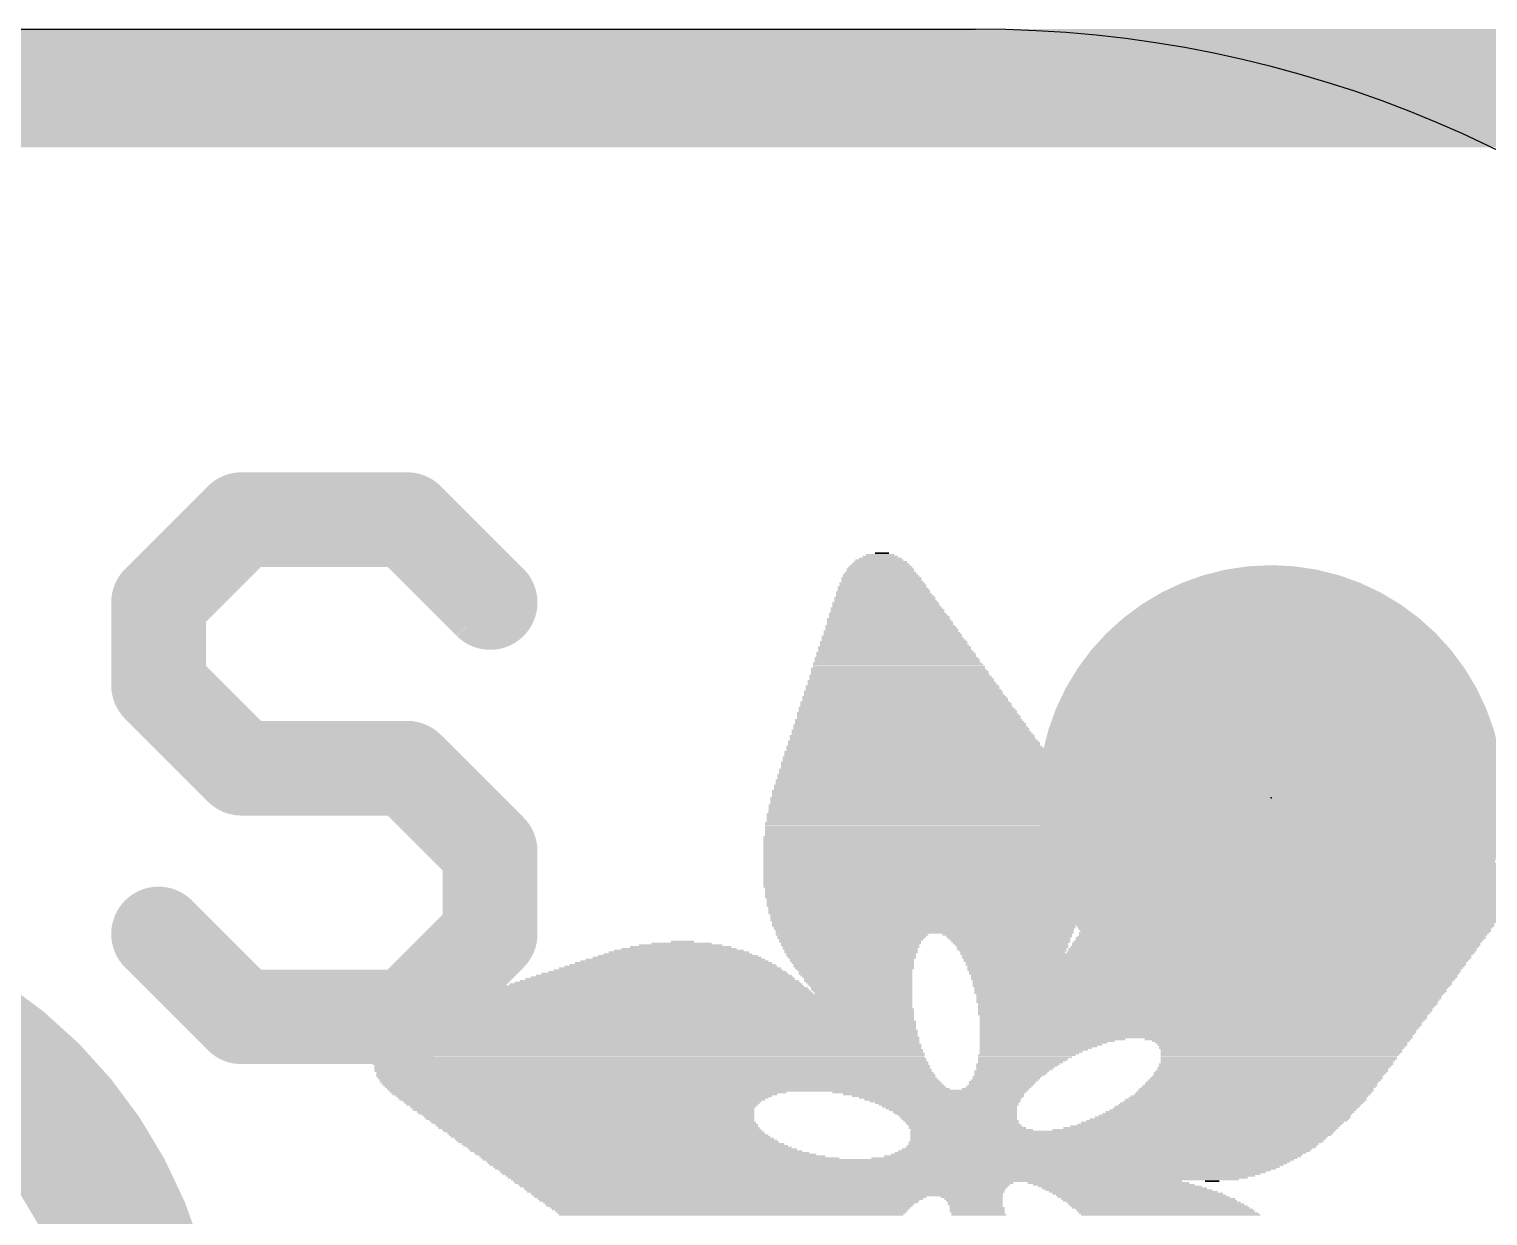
# Model space of a CAD drawing. Extents: x -0.1 to 11.6, y -0.1 to 17.8.
# Drawn here: x 6.859 to 9.99, y 15.232 to 17.78 of the extents above; entities that cross this region are included whole.
import ezdxf

# ---------------------------------------------------------------- set-up
doc = ezdxf.new("R2010")
doc.units = 0
for name, color, linetype in [('1', 12, 'CONTINUOUS'), ('16', 5, 'CONTINUOUS'), ('20', 53, 'CONTINUOUS'), ('21', 40, 'CONTINUOUS'), ('22', 6, 'CONTINUOUS'), ('23', 53, 'CONTINUOUS')]:
    doc.layers.add(name, color=color, linetype=linetype)

# ---------------------------------------------------------------- blocks, each defined once
blk = doc.blocks.new('PIE')
at = {"const_width": 0.5}
blk.add_lwpolyline([(0, -0.25, 1), (0, 0.25, 1), (0, -0.25)], format="xyb", dxfattribs=at)
blk = doc.blocks.new('RECT')
blk.add_solid([(-0.5, -0.5), (0.5, -0.5), (-0.5, 0.5), (0.5, 0.5)])

msp = doc.modelspace()

# ---------------------------------------------------------------- linework, layer by layer
at = {"layer": '1', "const_width": 0.254}
msp.add_lwpolyline([(0, 17.653), (11.43, 17.653)], dxfattribs=at)
at = {"layer": '16', "const_width": 0.254}
msp.add_lwpolyline([(0, 17.653), (11.43, 17.653)], dxfattribs=at)
at = {"layer": '20'}
msp.add_line((2.54, 17.78), (8.89, 17.78), dxfattribs=at)
msp.add_arc((8.89, 15.24), 2.54, 0, 90, dxfattribs=at)
at = {"layer": '21', "const_width": 0.2032}
for points in [[(7.3148, 16.7268), (7.1369, 16.5489)], [(7.6708, 16.7268), (7.3148, 16.7268)], [(7.8487, 16.5489), (7.6708, 16.7268)], [(7.1369, 16.5489), (7.1369, 16.3709)], [(7.1369, 16.3709), (7.3148, 16.193)], [(7.3148, 16.193), (7.6708, 16.193)], [(7.6708, 16.193), (7.8487, 16.015)], [(7.8487, 16.015), (7.8487, 15.8371)], [(7.3148, 15.6591), (7.1369, 15.8371)], [(7.8487, 15.8371), (7.6708, 15.6591)], [(7.6708, 15.6591), (7.3148, 15.6591)]]:
    msp.add_lwpolyline(points, dxfattribs=at)
at = {"layer": '21', "const_width": 0.1016}
for points in [[(7.3148, 16.7776, 1), (7.3148, 16.676)], [(7.3508, 16.6909, 1), (7.2789, 16.7627)], [(7.7067, 16.7627, 1), (7.6348, 16.6909)], [(7.6708, 16.676, 1), (7.6708, 16.7776)], [(7.1877, 16.5489, 1), (7.0861, 16.5489)], [(7.101, 16.5848, 1), (7.1728, 16.5129)], [(7.8128, 16.5129, 1), (7.8846, 16.5848)], [(7.1728, 16.4068, 1), (7.101, 16.335)], [(7.0861, 16.3709, 1), (7.1877, 16.3709)], [(7.3148, 16.2438, 1), (7.3148, 16.1422)], [(7.7067, 16.2289, 1), (7.6348, 16.157)], [(7.6708, 16.1422, 1), (7.6708, 16.2438)], [(7.2789, 16.157, 1), (7.3508, 16.2289)], [(7.8995, 16.015, 1), (7.7979, 16.015)], [(7.8128, 15.9791, 1), (7.8846, 16.0509)], [(7.1728, 15.873, 1), (7.101, 15.8011)], [(7.8846, 15.8011, 1), (7.8128, 15.873)], [(7.7979, 15.8371, 1), (7.8995, 15.8371)], [(7.3148, 15.7099, 1), (7.3148, 15.6083)], [(7.6708, 15.6083, 1), (7.6708, 15.7099)], [(7.2789, 15.6232, 1), (7.3508, 15.695)], [(7.6348, 15.695, 1), (7.7067, 15.6232)]]:
    msp.add_lwpolyline(points, format="xyb", dxfattribs=at)
at = {"layer": '22', "const_width": 0.3048}
msp.add_lwpolyline([(6.223, 13.961, 1), (6.223, 15.757, 1), (6.223, 13.961)], format="xyb", dxfattribs=at)
at = {"layer": '23'}
msp.add_point((9.525, 16.129), dxfattribs=at)

# ---------------------------------------------------------------- block references
at = {"layer": '1'}
msp.add_blockref('PIE', (9.525, 16.129), dxfattribs=at)
at = {"layer": '22', "rotation": 180}
for p, xscale, yscale in [((8.6899, 16.6548), 0.0305, 0.0038), ((8.6861, 16.6243), 0.1371, 0.0038), ((8.6861, 16.6281), 0.1295, 0.0038), ((8.6861, 16.6319), 0.1219, 0.0038), ((8.6861, 16.6357), 0.1143, 0.0038), ((8.6843, 16.6395), 0.1029, 0.0038), ((8.6861, 16.6434), 0.0915, 0.0039), ((8.6862, 16.6472), 0.0762, 0.0038), ((8.6861, 16.651), 0.0609, 0.0038), ((8.6899, 16.5938), 0.1753, 0.0038), ((8.6881, 16.6014), 0.1715, 0.0038), ((8.6881, 16.5976), 0.1715, 0.0038), ((8.6862, 16.6091), 0.16, 0.0038), ((8.6881, 16.6053), 0.1638, 0.0039), ((8.6862, 16.6129), 0.1524, 0.0038), ((8.6862, 16.6205), 0.1448, 0.0038), ((8.6862, 16.6167), 0.1448, 0.0038), ((8.6938, 16.5672), 0.2058, 0.0039), ((8.6957, 16.5633), 0.2096, 0.0038), ((8.6919, 16.571), 0.2019, 0.0038), ((8.6899, 16.5824), 0.1905, 0.0038), ((8.6937, 16.5748), 0.1981, 0.0038), ((8.6919, 16.5786), 0.1943, 0.0038), ((8.6899, 16.59), 0.1829, 0.0038), ((8.6919, 16.5862), 0.1867, 0.0038), ((8.6995, 16.5367), 0.24, 0.0038), ((8.7014, 16.5329), 0.2438, 0.0038), ((8.6976, 16.5481), 0.2286, 0.0038), ((8.6976, 16.5443), 0.2286, 0.0038), ((8.6995, 16.5405), 0.2324, 0.0038), ((8.6957, 16.5595), 0.2172, 0.0038), ((8.6957, 16.5557), 0.2172, 0.0038), ((8.6976, 16.5519), 0.221, 0.0038), ((8.7072, 16.4986), 0.2781, 0.0038), ((8.7053, 16.51), 0.2667, 0.0038), ((8.7034, 16.5138), 0.2629, 0.0038), ((8.7072, 16.5062), 0.2705, 0.0038), ((8.7072, 16.5024), 0.2705, 0.0038), ((8.7014, 16.5252), 0.2514, 0.0038), ((8.7033, 16.5214), 0.2552, 0.0038), ((8.7053, 16.5176), 0.2591, 0.0038), ((8.7014, 16.5291), 0.2438, 0.0039), ((8.7109, 16.4757), 0.301, 0.0038), ((8.7128, 16.4719), 0.3048, 0.0038), ((8.7147, 16.4681), 0.3086, 0.0038), ((8.709, 16.4871), 0.2896, 0.0038), ((8.7109, 16.4833), 0.2934, 0.0038), ((8.7128, 16.4795), 0.2972, 0.0038), ((8.7091, 16.4948), 0.2819, 0.0038), ((8.711, 16.491), 0.2857, 0.0039), ((8.7204, 16.4376), 0.3429, 0.0038), ((8.7186, 16.4414), 0.3391, 0.0038), ((8.7166, 16.4529), 0.3277, 0.0039), ((8.7166, 16.449), 0.3277, 0.0038), ((8.7186, 16.4452), 0.3315, 0.0038), ((8.7166, 16.4567), 0.3201, 0.0038), ((8.7148, 16.4643), 0.3163, 0.0038), ((8.7148, 16.4605), 0.3163, 0.0038), ((8.7243, 16.4071), 0.3734, 0.0038), ((8.7242, 16.4148), 0.3657, 0.0039), ((8.7262, 16.4109), 0.3696, 0.0038), ((8.7224, 16.4186), 0.3619, 0.0038), ((8.7204, 16.43), 0.3505, 0.0038), ((8.7224, 16.4262), 0.3543, 0.0038), ((8.7224, 16.4224), 0.3543, 0.0038), ((8.7204, 16.4338), 0.3429, 0.0038), ((8.73, 16.3805), 0.4, 0.0038), ((8.7319, 16.3767), 0.4038, 0.0039), ((8.7281, 16.3919), 0.3886, 0.0038), ((8.73, 16.3881), 0.3924, 0.0038), ((8.7319, 16.3843), 0.3962, 0.0038), ((8.7262, 16.4033), 0.3772, 0.0038), ((8.7281, 16.3995), 0.381, 0.0038), ((8.7281, 16.3957), 0.381, 0.0038), ((8.7376, 16.3462), 0.4382, 0.0038), ((8.7395, 16.3424), 0.442, 0.0038), ((8.7357, 16.3576), 0.4268, 0.0038), ((8.7357, 16.3538), 0.4268, 0.0038), ((8.7376, 16.35), 0.4306, 0.0038), ((8.7356, 16.3614), 0.4191, 0.0038), ((8.7338, 16.369), 0.4153, 0.0038), ((8.7338, 16.3652), 0.4153, 0.0038), ((8.7338, 16.3728), 0.4076, 0.0038), ((8.7433, 16.3119), 0.4724, 0.0038), ((8.7414, 16.3233), 0.461, 0.0038), ((8.7433, 16.3195), 0.4648, 0.0038), ((8.7452, 16.3157), 0.4686, 0.0038), ((8.7395, 16.3347), 0.4496, 0.0038), ((8.7414, 16.3309), 0.4534, 0.0038), ((8.7414, 16.3271), 0.4534, 0.0038), ((8.7395, 16.3386), 0.442, 0.0039), ((8.7509, 16.2814), 0.5029, 0.0038), ((8.7491, 16.2852), 0.4991, 0.0038), ((8.7471, 16.2966), 0.4877, 0.0038), ((8.7509, 16.289), 0.4953, 0.0038), ((8.7491, 16.2928), 0.4915, 0.0038), ((8.7471, 16.3043), 0.4801, 0.0038), ((8.7471, 16.3005), 0.4801, 0.0039), ((8.7452, 16.3081), 0.4762, 0.0038), ((8.7567, 16.2509), 0.5373, 0.0038), ((8.7547, 16.2624), 0.5257, 0.0039), ((8.7547, 16.2585), 0.5257, 0.0038), ((8.7567, 16.2547), 0.5295, 0.0038), ((8.7509, 16.2738), 0.5105, 0.0038), ((8.7547, 16.2662), 0.5181, 0.0038), ((8.7529, 16.27), 0.5143, 0.0038), ((8.7529, 16.2776), 0.5067, 0.0038), ((8.7623, 16.2166), 0.5715, 0.0038), ((8.7623, 16.2243), 0.5639, 0.0039), ((8.7623, 16.2204), 0.5639, 0.0038), ((8.7605, 16.2281), 0.5601, 0.0038), ((8.7585, 16.2395), 0.5487, 0.0038), ((8.7605, 16.2357), 0.5525, 0.0038), ((8.7605, 16.2319), 0.5525, 0.0038), ((8.7585, 16.2471), 0.5411, 0.0038), ((8.7585, 16.2433), 0.5411, 0.0038), ((8.7662, 16.19), 0.5944, 0.0038), ((8.7662, 16.1862), 0.5944, 0.0039), ((8.7661, 16.1976), 0.5867, 0.0038), ((8.7661, 16.1938), 0.5867, 0.0038), ((8.7643, 16.2052), 0.5829, 0.0038), ((8.7643, 16.2014), 0.5829, 0.0038), ((8.7623, 16.2128), 0.5715, 0.0038), ((8.7643, 16.209), 0.5753, 0.0038), ((8.7681, 16.1557), 0.621, 0.0038), ((8.7681, 16.1671), 0.6134, 0.0038), ((8.7681, 16.1633), 0.6134, 0.0038), ((8.77, 16.1595), 0.6172, 0.0038), ((8.7662, 16.1785), 0.602, 0.0038), ((8.7681, 16.1747), 0.6058, 0.0038), ((8.7681, 16.1709), 0.6058, 0.0038), ((8.7681, 16.1823), 0.5982, 0.0038), ((8.7699, 16.129), 0.6401, 0.0038), ((8.7719, 16.1252), 0.6439, 0.0038), ((8.77, 16.1442), 0.6324, 0.0038), ((8.77, 16.1404), 0.6324, 0.0038), ((8.77, 16.1366), 0.6324, 0.0038), ((8.7719, 16.1328), 0.6362, 0.0038), ((8.77, 16.1519), 0.6248, 0.0038), ((8.77, 16.1481), 0.6248, 0.0039), ((8.7719, 16.0947), 0.6592, 0.0038), ((8.7738, 16.1023), 0.6554, 0.0038), ((8.7738, 16.0985), 0.6554, 0.0038), ((8.7719, 16.1138), 0.6515, 0.0038), ((8.7719, 16.11), 0.6515, 0.0039), ((8.7719, 16.1061), 0.6515, 0.0038), ((8.7719, 16.1214), 0.6439, 0.0038), ((8.7719, 16.1176), 0.6439, 0.0038), ((8.7738, 16.0757), 0.6706, 0.0038), ((8.7738, 16.0719), 0.6706, 0.0039), ((8.7738, 16.068), 0.6706, 0.0038), ((8.7757, 16.0642), 0.6744, 0.0038), ((8.7757, 16.0604), 0.6744, 0.0038), ((8.7738, 16.0909), 0.663, 0.0038), ((8.7738, 16.0871), 0.663, 0.0038), ((8.7738, 16.0833), 0.663, 0.0038), ((8.7757, 16.0795), 0.6668, 0.0038), ((8.7757, 16.0452), 0.682, 0.0038), ((8.7757, 16.0414), 0.682, 0.0038), ((8.7757, 16.0376), 0.682, 0.0038), ((8.7757, 16.0338), 0.682, 0.0039), ((8.7776, 16.0299), 0.6858, 0.0038), ((8.7757, 16.0566), 0.6744, 0.0038), ((8.7757, 16.0528), 0.6744, 0.0038), ((8.7776, 16.049), 0.6782, 0.0038), ((8.7776, 16.0261), 0.6858, 0.0038), ((8.7776, 16.0223), 0.6858, 0.0038), ((8.7776, 16.0185), 0.6858, 0.0038), ((8.7776, 16.0147), 0.6858, 0.0038), ((8.7776, 16.0109), 0.6858, 0.0038), ((8.7776, 16.0071), 0.6858, 0.0038), ((8.7795, 16.0033), 0.6896, 0.0038), ((8.7795, 15.9995), 0.6896, 0.0038), ((9.6787, 15.9995), 0.6287, 0.0038), ((9.6825, 16.0033), 0.6058, 0.0038), ((9.6901, 16.0071), 0.5754, 0.0038), ((9.6977, 16.0109), 0.5372, 0.0038), ((9.7854, 16.0147), 0.3009, 0.0038), ((8.7795, 15.9957), 0.6896, 0.0039), ((8.7795, 15.9918), 0.6896, 0.0038), ((8.7795, 15.988), 0.6896, 0.0038), ((8.7795, 15.9842), 0.6896, 0.0038), ((8.7795, 15.9804), 0.6896, 0.0038), ((8.7795, 15.9766), 0.6896, 0.0038), ((8.7795, 15.9728), 0.6896, 0.0038), ((8.7795, 15.969), 0.6896, 0.0038), ((9.6444, 15.969), 0.7506, 0.0038), ((9.6482, 15.9728), 0.7354, 0.0038), ((9.652, 15.9766), 0.7278, 0.0038), ((9.6558, 15.9804), 0.7124, 0.0038), ((9.6596, 15.9842), 0.6972, 0.0038), ((9.6653, 15.988), 0.6858, 0.0038), ((9.6692, 15.9918), 0.6705, 0.0038), ((9.673, 15.9957), 0.6477, 0.0039), ((8.7795, 15.9652), 0.6896, 0.0038), ((8.7795, 15.9614), 0.6896, 0.0038), ((8.7795, 15.9576), 0.6896, 0.0039), ((8.7795, 15.9537), 0.6896, 0.0038), ((8.7795, 15.9499), 0.6896, 0.0038), ((8.7795, 15.9461), 0.6896, 0.0038), ((8.7795, 15.9423), 0.6896, 0.0038), ((8.7795, 15.9385), 0.6896, 0.0038), ((8.7814, 15.9347), 0.6858, 0.0038), ((9.6196, 15.9347), 0.823, 0.0038), ((9.6235, 15.9385), 0.8153, 0.0038), ((9.6254, 15.9423), 0.8115, 0.0038), ((9.6292, 15.9461), 0.8039, 0.0038), ((9.6311, 15.9499), 0.7925, 0.0038), ((9.633, 15.9537), 0.7887, 0.0038), ((9.6349, 15.9576), 0.7773, 0.0039), ((9.6387, 15.9614), 0.7696, 0.0038), ((9.6425, 15.9652), 0.762, 0.0038), ((8.7795, 15.9309), 0.682, 0.0038), ((8.7795, 15.9271), 0.682, 0.0038), ((8.7795, 15.9233), 0.682, 0.0038), ((8.7795, 15.9195), 0.682, 0.0039), ((8.7795, 15.9156), 0.682, 0.0038), ((8.7814, 15.9118), 0.6782, 0.0038), ((8.7814, 15.908), 0.6782, 0.0038), ((8.7795, 15.9042), 0.6744, 0.0038), ((9.6006, 15.9042), 0.8611, 0.0038), ((9.6025, 15.908), 0.8573, 0.0038), ((9.6044, 15.9118), 0.8534, 0.0038), ((9.6082, 15.9156), 0.8458, 0.0038), ((9.6101, 15.9195), 0.842, 0.0039), ((9.6139, 15.9233), 0.842, 0.0038), ((9.6139, 15.9271), 0.8344, 0.0038), ((9.6177, 15.9309), 0.8268, 0.0038), ((8.7795, 15.9004), 0.6744, 0.0038), ((8.7795, 15.8966), 0.6744, 0.0038), ((8.7814, 15.8928), 0.6706, 0.0038), ((8.7814, 15.889), 0.6706, 0.0038), ((8.7795, 15.8852), 0.6668, 0.0038), ((8.7795, 15.8814), 0.6668, 0.0039), ((8.7814, 15.8775), 0.663, 0.0038), ((8.7795, 15.8737), 0.6592, 0.0038), ((9.5777, 15.8737), 0.8763, 0.0038), ((9.5816, 15.8775), 0.8763, 0.0038), ((9.5835, 15.8814), 0.8725, 0.0039), ((9.5873, 15.8852), 0.8725, 0.0038), ((9.5892, 15.889), 0.8687, 0.0038), ((9.593, 15.8928), 0.8687, 0.0038), ((9.5949, 15.8966), 0.8649, 0.0038), ((9.5968, 15.9004), 0.8611, 0.0038), ((8.7795, 15.8699), 0.6592, 0.0038), ((8.7795, 15.8661), 0.6592, 0.0038), ((8.7814, 15.8623), 0.6553, 0.0038), ((8.7796, 15.8585), 0.6515, 0.0038), ((8.7796, 15.8547), 0.6515, 0.0038), ((8.7814, 15.8509), 0.6477, 0.0038), ((8.7796, 15.8471), 0.6439, 0.0038), ((8.7814, 15.8433), 0.6401, 0.0039), ((9.5568, 15.8433), 0.8801, 0.0039), ((9.5587, 15.8471), 0.8763, 0.0038), ((9.5644, 15.8547), 0.8801, 0.0038), ((9.5625, 15.8509), 0.8763, 0.0038), ((9.5663, 15.8585), 0.8763, 0.0038), ((9.5701, 15.8623), 0.8763, 0.0038), ((9.5739, 15.8699), 0.8763, 0.0038), ((9.5739, 15.8661), 0.8763, 0.0038), ((8.2576, 15.8128), 0.1791, 0.0038), ((8.2595, 15.8166), 0.1295, 0.0038), ((8.2614, 15.8204), 0.0495, 0.0038), ((8.7814, 15.8394), 0.6401, 0.0038), ((8.6252, 15.8356), 0.3276, 0.0038), ((8.6252, 15.8318), 0.32, 0.0038), ((8.6233, 15.828), 0.3162, 0.0038), ((8.6233, 15.8242), 0.3086, 0.0038), ((8.6214, 15.8204), 0.3048, 0.0038), ((8.6233, 15.8166), 0.301, 0.0038), ((8.6214, 15.8128), 0.2972, 0.0038), ((8.9586, 15.8356), 0.2781, 0.0038), ((8.9624, 15.8318), 0.2705, 0.0038), ((8.9624, 15.828), 0.2629, 0.0038), ((8.9643, 15.8242), 0.259, 0.0038), ((8.9662, 15.8204), 0.2552, 0.0038), ((8.9662, 15.8166), 0.2476, 0.0038), ((8.9681, 15.8128), 0.2438, 0.0038), ((9.5358, 15.8166), 0.8763, 0.0038), ((9.5358, 15.8128), 0.8763, 0.0038), ((9.5396, 15.8204), 0.8763, 0.0038), ((9.5434, 15.8242), 0.8763, 0.0038), ((9.5454, 15.828), 0.8801, 0.0038), ((9.5473, 15.8318), 0.8763, 0.0038), ((9.5511, 15.8356), 0.8763, 0.0038), ((9.553, 15.8394), 0.8801, 0.0038), ((8.2442, 15.7785), 0.4038, 0.0038), ((8.2461, 15.7823), 0.3848, 0.0038), ((8.2499, 15.7861), 0.362, 0.0038), ((8.2519, 15.7899), 0.3429, 0.0038), ((8.2518, 15.7937), 0.32, 0.0038), ((8.2537, 15.7975), 0.301, 0.0038), ((8.2538, 15.8013), 0.2781, 0.0038), ((8.2538, 15.8052), 0.2477, 0.0039), ((8.2576, 15.809), 0.2171, 0.0038), ((8.6233, 15.809), 0.2934, 0.0038), ((8.6214, 15.8052), 0.2896, 0.0039), ((8.6233, 15.8013), 0.2858, 0.0038), ((8.6233, 15.7975), 0.2858, 0.0038), ((8.6233, 15.7937), 0.2782, 0.0038), ((8.6233, 15.7899), 0.2782, 0.0038), ((8.6252, 15.7861), 0.2744, 0.0038), ((8.6253, 15.7823), 0.2667, 0.0038), ((8.6253, 15.7785), 0.2667, 0.0038), ((8.97, 15.809), 0.24, 0.0038), ((8.9681, 15.8052), 0.2362, 0.0039), ((8.97, 15.8013), 0.2324, 0.0038), ((8.97, 15.7975), 0.2248, 0.0038), ((9.4082, 15.7937), 1.1011, 0.0038), ((9.4082, 15.7899), 1.0935, 0.0038), ((9.4082, 15.7861), 1.0935, 0.0038), ((9.4063, 15.7785), 1.0821, 0.0038), ((9.4082, 15.7823), 1.0859, 0.0038), ((9.5244, 15.7975), 0.8763, 0.0038), ((9.5282, 15.8052), 0.8763, 0.0039), ((9.5282, 15.8013), 0.8763, 0.0038), ((9.532, 15.809), 0.8763, 0.0038), ((8.2214, 15.748), 0.5487, 0.0038), ((8.2233, 15.7518), 0.5295, 0.0038), ((8.229, 15.7556), 0.5105, 0.0038), ((8.2309, 15.7594), 0.4915, 0.0038), ((8.2347, 15.7632), 0.4762, 0.0038), ((8.2366, 15.7671), 0.4572, 0.0039), ((8.2404, 15.7709), 0.442, 0.0038), ((8.2423, 15.7747), 0.423, 0.0038), ((8.6272, 15.7747), 0.2629, 0.0038), ((8.6291, 15.7709), 0.2591, 0.0038), ((8.6291, 15.7671), 0.2591, 0.0039), ((8.631, 15.7632), 0.2553, 0.0038), ((8.6309, 15.7594), 0.2476, 0.0038), ((8.6328, 15.7556), 0.2438, 0.0038), ((8.6328, 15.7518), 0.2438, 0.0038), ((8.6347, 15.748), 0.24, 0.0038), ((9.4063, 15.7747), 1.0745, 0.0038), ((9.4063, 15.7709), 1.0745, 0.0038), ((9.4024, 15.7594), 1.0591, 0.0038), ((9.4063, 15.7671), 1.0668, 0.0039), ((9.4044, 15.7632), 1.0629, 0.0038), ((9.4024, 15.7518), 1.0515, 0.0038), ((9.4044, 15.7556), 1.0553, 0.0038), ((9.4024, 15.748), 1.0439, 0.0038), ((8.1928, 15.7175), 0.682, 0.0038), ((8.1966, 15.7213), 0.6668, 0.0038), ((8.1985, 15.7251), 0.6477, 0.0038), ((8.2042, 15.729), 0.6286, 0.0039), ((8.208, 15.7328), 0.6134, 0.0038), ((8.2118, 15.7366), 0.5982, 0.0038), ((8.2138, 15.7404), 0.5791, 0.0038), ((8.2176, 15.7442), 0.5639, 0.0038), ((8.6366, 15.7442), 0.2362, 0.0038), ((8.6385, 15.7404), 0.2324, 0.0038), ((8.6385, 15.7366), 0.2324, 0.0038), ((8.6404, 15.7328), 0.2286, 0.0038), ((8.6424, 15.729), 0.2247, 0.0039), ((8.6442, 15.7251), 0.2209, 0.0038), ((8.6462, 15.7213), 0.2171, 0.0038), ((8.6462, 15.7175), 0.2171, 0.0038), ((9.4024, 15.7442), 1.0439, 0.0038), ((9.4006, 15.7404), 1.0401, 0.0038), ((9.3986, 15.7328), 1.0287, 0.0038), ((9.3986, 15.729), 1.0287, 0.0039), ((9.4006, 15.7366), 1.0325, 0.0038), ((9.3968, 15.7251), 1.0249, 0.0038), ((9.3948, 15.7175), 1.0135, 0.0038), ((9.3968, 15.7213), 1.0173, 0.0038), ((8.2556, 15.687), 0.9982, 0.0038), ((8.2614, 15.6909), 0.9867, 0.0039), ((8.2671, 15.6947), 0.9753, 0.0038), ((8.2728, 15.6985), 0.9639, 0.0038), ((8.2804, 15.7023), 0.9486, 0.0038), ((8.2861, 15.7061), 0.9372, 0.0038), ((8.1852, 15.7099), 0.7125, 0.0038), ((8.189, 15.7137), 0.6973, 0.0038), ((8.648, 15.7137), 0.2133, 0.0038), ((8.65, 15.7099), 0.2095, 0.0038), ((9.3948, 15.7137), 1.0135, 0.0038), ((9.3929, 15.7099), 1.0096, 0.0038), ((9.3929, 15.7061), 1.002, 0.0038), ((9.391, 15.7023), 0.9982, 0.0038), ((9.391, 15.6985), 0.9982, 0.0038), ((9.3891, 15.6947), 0.9944, 0.0038), ((9.3872, 15.6909), 0.9906, 0.0039), ((9.3891, 15.687), 0.9868, 0.0038), ((8.2119, 15.6566), 1.0935, 0.0038), ((8.2157, 15.6604), 1.0859, 0.0038), ((8.2214, 15.6642), 1.0745, 0.0038), ((8.2271, 15.668), 1.063, 0.0038), ((8.2347, 15.6718), 1.0478, 0.0038), ((8.2404, 15.6756), 1.0364, 0.0038), ((8.2442, 15.6794), 1.021, 0.0038), ((8.2499, 15.6832), 1.0096, 0.0038), ((9.3872, 15.6832), 0.983, 0.0038), ((9.3853, 15.6794), 0.9792, 0.0038), ((9.3834, 15.6756), 0.9754, 0.0038), ((9.3834, 15.6718), 0.9754, 0.0038), ((9.3815, 15.668), 0.9716, 0.0038), ((9.3796, 15.6642), 0.9678, 0.0038), ((9.3796, 15.6604), 0.9601, 0.0038), ((9.3796, 15.6566), 0.9601, 0.0038), ((8.1909, 15.6261), 1.1506, 0.0038), ((8.1909, 15.6223), 1.1506, 0.0038), ((8.1928, 15.6299), 1.1468, 0.0038), ((8.1928, 15.6337), 1.1392, 0.0038), ((8.1947, 15.6375), 1.1354, 0.0038), ((8.1985, 15.6413), 1.1278, 0.0038), ((8.2004, 15.6451), 1.124, 0.0038), ((8.2042, 15.6489), 1.1164, 0.0038), ((8.2062, 15.6528), 1.1049, 0.0039), ((9.3681, 15.6299), 0.9373, 0.0038), ((9.3681, 15.6261), 0.9373, 0.0038), ((9.3758, 15.6489), 0.9525, 0.0038), ((9.372, 15.6375), 0.9449, 0.0038), ((9.3777, 15.6528), 0.9563, 0.0039), ((9.3739, 15.6451), 0.9487, 0.0038), ((9.3739, 15.6413), 0.9487, 0.0038), ((9.3701, 15.6337), 0.9411, 0.0038), ((9.3663, 15.6223), 0.9335, 0.0038), ((8.1871, 15.5956), 1.1735, 0.0038), ((8.1871, 15.5918), 1.1735, 0.0038), ((8.1871, 15.607), 1.1659, 0.0038), ((8.1871, 15.6032), 1.1659, 0.0038), ((8.189, 15.5994), 1.1697, 0.0038), ((8.189, 15.6147), 1.1621, 0.0039), ((8.189, 15.6108), 1.1621, 0.0038), ((8.189, 15.6185), 1.1545, 0.0038), ((9.3643, 15.6185), 0.9297, 0.0038), ((9.3643, 15.6147), 0.9297, 0.0039), ((9.0366, 15.6032), 0.2743, 0.0038), ((9.0252, 15.5956), 0.2515, 0.0038), ((9.0557, 15.6108), 0.3124, 0.0038), ((9.0443, 15.607), 0.2896, 0.0038), ((9.0196, 15.5918), 0.2401, 0.0038), ((9.031, 15.5994), 0.2629, 0.0038), ((9.5396, 15.6108), 0.5715, 0.0038), ((9.5453, 15.607), 0.5524, 0.0038), ((9.5472, 15.6032), 0.541, 0.0038), ((9.5491, 15.5994), 0.5372, 0.0038), ((9.5491, 15.5956), 0.5296, 0.0038), ((9.5472, 15.5918), 0.5258, 0.0038), ((8.189, 15.5727), 1.1849, 0.0038), ((8.1909, 15.5689), 1.1887, 0.0038), ((8.1909, 15.5651), 1.1887, 0.0038), ((8.1928, 15.5613), 1.1925, 0.0038), ((8.189, 15.588), 1.1773, 0.0038), ((8.189, 15.5842), 1.1773, 0.0038), ((8.1909, 15.5804), 1.1811, 0.0038), ((8.1909, 15.5766), 1.1811, 0.0039), ((8.9909, 15.5651), 0.1905, 0.0038), ((8.9871, 15.5613), 0.1829, 0.0038), ((9.0005, 15.5766), 0.2096, 0.0039), ((8.9967, 15.5727), 0.2019, 0.0038), ((8.9929, 15.5689), 0.1943, 0.0038), ((9.0157, 15.588), 0.2324, 0.0038), ((9.01, 15.5842), 0.221, 0.0038), ((9.0062, 15.5804), 0.2134, 0.0038), ((9.5472, 15.588), 0.5182, 0.0038), ((9.5472, 15.5842), 0.5182, 0.0038), ((9.5453, 15.5804), 0.5144, 0.0038), ((9.5434, 15.5766), 0.5106, 0.0039), ((9.5415, 15.5727), 0.5068, 0.0038), ((9.5415, 15.5689), 0.5068, 0.0038), ((9.5396, 15.5651), 0.503, 0.0038), ((9.5377, 15.5613), 0.4992, 0.0038), ((8.1928, 15.5575), 1.1925, 0.0038), ((8.1985, 15.5461), 1.1964, 0.0038), ((8.1985, 15.5423), 1.1964, 0.0038), ((8.1966, 15.5537), 1.1925, 0.0038), ((8.1966, 15.5499), 1.1925, 0.0038), ((8.2023, 15.5385), 1.1964, 0.0039), ((8.2042, 15.5346), 1.2002, 0.0038), ((8.2042, 15.5308), 1.2002, 0.0038), ((8.9586, 15.5308), 0.1486, 0.0038), ((8.9681, 15.5423), 0.16, 0.0038), ((8.9662, 15.5385), 0.1562, 0.0039), ((8.9643, 15.5346), 0.1524, 0.0038), ((8.9795, 15.5537), 0.1753, 0.0038), ((8.9757, 15.5499), 0.1676, 0.0038), ((8.9738, 15.5461), 0.1638, 0.0038), ((8.9815, 15.5575), 0.1791, 0.0038), ((9.5168, 15.5308), 0.4953, 0.0038), ((9.5206, 15.5346), 0.4953, 0.0038), ((9.5225, 15.5385), 0.4991, 0.0039), ((9.5263, 15.5423), 0.4991, 0.0038), ((9.5301, 15.5499), 0.4991, 0.0038), ((9.5282, 15.5461), 0.4953, 0.0038), ((9.5358, 15.5575), 0.503, 0.0038), ((9.5339, 15.5537), 0.4991, 0.0038), ((8.208, 15.527), 1.2002, 0.0038), ((8.2118, 15.5232), 1.2002, 0.0038), ((8.2137, 15.5194), 1.204, 0.0038), ((8.2176, 15.5156), 1.2039, 0.0038), ((8.2214, 15.5118), 1.2039, 0.0038), ((8.2252, 15.508), 1.2039, 0.0038), ((8.2309, 15.5042), 1.2078, 0.0038), ((8.3166, 15.5004), 1.3716, 0.0039), ((8.0594, 15.4965), 0.8496, 0.0038), ((8.791, 15.4965), 0.4153, 0.0038), ((8.9338, 15.5042), 0.1448, 0.0038), ((8.9395, 15.508), 0.141, 0.0038), ((8.9434, 15.5118), 0.1409, 0.0038), ((8.949, 15.5194), 0.1447, 0.0038), ((8.9472, 15.5156), 0.1409, 0.0038), ((8.9529, 15.5232), 0.1448, 0.0038), ((8.9567, 15.527), 0.1448, 0.0038), ((9.4882, 15.4965), 0.5067, 0.0038), ((9.492, 15.5004), 0.5067, 0.0039), ((9.4939, 15.5042), 0.5029, 0.0038), ((9.4977, 15.508), 0.503, 0.0038), ((9.5015, 15.5118), 0.503, 0.0038), ((9.5035, 15.5156), 0.4991, 0.0038), ((9.5073, 15.5194), 0.4991, 0.0038), ((9.5111, 15.5232), 0.4991, 0.0038), ((9.5149, 15.527), 0.4991, 0.0038), ((8.0518, 15.4927), 0.8268, 0.0038), ((8.0499, 15.4889), 0.8078, 0.0038), ((8.048, 15.4851), 0.7963, 0.0038), ((8.0461, 15.4813), 0.7848, 0.0038), ((8.0461, 15.4775), 0.7696, 0.0038), ((8.0461, 15.4737), 0.762, 0.0038), ((8.0461, 15.4699), 0.7544, 0.0038), ((8.048, 15.4661), 0.743, 0.0038), ((8.8005, 15.4927), 0.3886, 0.0038), ((8.81, 15.4889), 0.3696, 0.0038), ((8.8157, 15.4851), 0.3506, 0.0038), ((8.8195, 15.4813), 0.3353, 0.0038), ((8.8253, 15.4775), 0.3239, 0.0038), ((8.829, 15.4737), 0.3086, 0.0038), ((8.8329, 15.4699), 0.3009, 0.0038), ((8.8347, 15.4661), 0.2895, 0.0038), ((9.452, 15.4661), 0.5258, 0.0038), ((9.4577, 15.4699), 0.522, 0.0038), ((9.4615, 15.4737), 0.522, 0.0038), ((9.4672, 15.4775), 0.5182, 0.0038), ((9.471, 15.4813), 0.5182, 0.0038), ((9.4748, 15.4851), 0.5105, 0.0038), ((9.4787, 15.4889), 0.5105, 0.0038), ((9.4844, 15.4927), 0.5067, 0.0038), ((8.048, 15.4623), 0.7354, 0.0039), ((8.0499, 15.4584), 0.7316, 0.0038), ((8.0538, 15.4546), 0.7239, 0.0038), ((8.0556, 15.4508), 0.7201, 0.0038), ((8.0595, 15.447), 0.7125, 0.0038), ((8.0614, 15.4432), 0.7087, 0.0038), ((8.0633, 15.4394), 0.7049, 0.0038), ((8.0671, 15.4356), 0.6973, 0.0038), ((8.8385, 15.4623), 0.2819, 0.0039), ((8.8423, 15.4584), 0.2743, 0.0038), ((8.8461, 15.4546), 0.2667, 0.0038), ((8.8481, 15.4508), 0.2629, 0.0038), ((8.8519, 15.447), 0.2552, 0.0038), ((8.8538, 15.4432), 0.2514, 0.0038), ((8.8557, 15.4394), 0.2476, 0.0038), ((8.8595, 15.4356), 0.2476, 0.0038), ((9.4082, 15.4356), 0.5601, 0.0038), ((9.4139, 15.4394), 0.5563, 0.0038), ((9.4215, 15.4432), 0.5486, 0.0038), ((9.4253, 15.447), 0.541, 0.0038), ((9.431, 15.4508), 0.5372, 0.0038), ((9.4367, 15.4546), 0.5334, 0.0038), ((9.4425, 15.4584), 0.5295, 0.0038), ((9.4482, 15.4623), 0.5258, 0.0039), ((8.0709, 15.4318), 0.6973, 0.0038), ((8.0766, 15.428), 0.6934, 0.0038), ((8.0785, 15.4242), 0.6896, 0.0039), ((8.0823, 15.4203), 0.6896, 0.0038), ((8.088, 15.4165), 0.6858, 0.0038), ((8.0918, 15.4127), 0.6858, 0.0038), ((8.0975, 15.4089), 0.682, 0.0038), ((8.1032, 15.4051), 0.6858, 0.0038), ((8.8614, 15.4318), 0.2438, 0.0038), ((8.8652, 15.428), 0.2439, 0.0038), ((8.869, 15.4242), 0.2439, 0.0039), ((8.8728, 15.4203), 0.2515, 0.0038), ((9.2062, 15.4127), 0.9106, 0.0038), ((9.2043, 15.4089), 0.9068, 0.0038), ((9.2024, 15.4051), 0.903, 0.0038), ((8.8824, 15.4165), 0.2629, 0.0038), ((9.3605, 15.4165), 0.6096, 0.0038), ((9.3739, 15.4203), 0.5905, 0.0038), ((9.3834, 15.4242), 0.5792, 0.0039), ((9.393, 15.428), 0.5677, 0.0038), ((9.3986, 15.4318), 0.5639, 0.0038), ((8.107, 15.4013), 0.6858, 0.0038), ((8.1147, 15.3975), 0.6858, 0.0038), ((8.1204, 15.3937), 0.6896, 0.0038), ((8.1242, 15.3899), 0.6896, 0.0038), ((8.1337, 15.3861), 0.6934, 0.0039), ((8.1394, 15.3822), 0.6972, 0.0038), ((8.1471, 15.3784), 0.6973, 0.0038), ((8.1547, 15.3746), 0.7049, 0.0038), ((9.172, 15.3746), 0.8801, 0.0038), ((9.1796, 15.3784), 0.8801, 0.0038), ((9.1834, 15.3822), 0.8801, 0.0038), ((9.191, 15.3899), 0.8878, 0.0038), ((9.1872, 15.3861), 0.8801, 0.0039), ((9.1986, 15.4013), 0.8954, 0.0038), ((9.1967, 15.3975), 0.8916, 0.0038), ((9.1948, 15.3937), 0.8878, 0.0038), ((8.1623, 15.3708), 0.7124, 0.0038), ((8.1738, 15.367), 0.7201, 0.0038), ((8.1833, 15.3632), 0.7315, 0.0038), ((8.1966, 15.3594), 0.743, 0.0038), ((8.2137, 15.3556), 0.7696, 0.0038), ((8.7033, 15.3518), 1.7412, 0.0038), ((8.7033, 15.348), 1.726, 0.0039), ((8.7015, 15.3441), 1.7145, 0.0038), ((8.6995, 15.3403), 1.703, 0.0038), ((9.1243, 15.3556), 0.9144, 0.0038), ((9.1415, 15.3594), 0.8953, 0.0038), ((9.1509, 15.3632), 0.8839, 0.0038), ((9.1586, 15.367), 0.884, 0.0038), ((9.1662, 15.3708), 0.8839, 0.0038), ((8.6995, 15.3365), 1.6878, 0.0038), ((8.6976, 15.3327), 1.6764, 0.0038), ((8.6957, 15.3289), 1.6574, 0.0038), ((8.6919, 15.3251), 1.6421, 0.0038), ((8.6881, 15.3213), 1.6269, 0.0038), ((8.6862, 15.3175), 1.6078, 0.0038), ((8.6805, 15.3137), 1.5887, 0.0038), ((8.6748, 15.3099), 1.5621, 0.0039), ((8.6157, 15.306), 1.4364, 0.0038), ((8.4366, 15.3022), 1.0706, 0.0038), ((8.4366, 15.2984), 1.0554, 0.0038), ((8.4366, 15.2946), 1.0478, 0.0038), ((8.4386, 15.2908), 1.0363, 0.0038), ((8.4386, 15.287), 1.0287, 0.0038), ((8.4405, 15.2832), 1.0249, 0.0038), ((8.4424, 15.2794), 1.0135, 0.0038), ((9.1758, 15.3022), 0.3467, 0.0038), ((9.1872, 15.2984), 0.3467, 0.0038), ((9.2005, 15.2946), 0.3505, 0.0038), ((9.2101, 15.2908), 0.3543, 0.0038), ((9.2195, 15.287), 0.3581, 0.0038), ((9.2291, 15.2832), 0.362, 0.0038), ((9.2386, 15.2794), 0.3658, 0.0038), ((9.3986, 15.306), 0.0305, 0.0038), ((8.4443, 15.2756), 1.0097, 0.0038), ((8.3642, 15.2718), 0.842, 0.0039), ((8.3642, 15.2679), 0.8268, 0.0038), ((8.3623, 15.2641), 0.8154, 0.0038), ((8.3643, 15.2603), 0.8039, 0.0038), ((8.3624, 15.2565), 0.7925, 0.0038), ((8.3623, 15.2527), 0.7848, 0.0038), ((8.3642, 15.2489), 0.7734, 0.0038), ((8.8824, 15.2718), 0.1334, 0.0039), ((8.8862, 15.2679), 0.1258, 0.0038), ((8.8881, 15.2641), 0.122, 0.0038), ((8.89, 15.2603), 0.1182, 0.0038), ((8.89, 15.2565), 0.1182, 0.0038), ((8.8919, 15.2527), 0.1143, 0.0038), ((8.8939, 15.2489), 0.1181, 0.0038), ((9.2462, 15.2756), 0.3657, 0.0038), ((9.252, 15.2718), 0.3695, 0.0039), ((9.2615, 15.2679), 0.3734, 0.0038), ((9.2653, 15.2641), 0.3734, 0.0038), ((9.2729, 15.2603), 0.3734, 0.0038), ((9.2786, 15.2565), 0.3772, 0.0038), ((9.2843, 15.2527), 0.381, 0.0038), ((9.2881, 15.2489), 0.381, 0.0038), ((8.3642, 15.2451), 0.7658, 0.0038), ((8.3661, 15.2413), 0.7544, 0.0038), ((8.3661, 15.2375), 0.7468, 0.0038), ((8.3662, 15.2337), 0.7391, 0.0039), ((8.8939, 15.2451), 0.1181, 0.0038), ((8.8939, 15.2413), 0.1181, 0.0038), ((8.8957, 15.2375), 0.1143, 0.0038), ((8.8977, 15.2337), 0.1181, 0.0039), ((9.2958, 15.2451), 0.381, 0.0038), ((9.2996, 15.2413), 0.381, 0.0038), ((9.3053, 15.2375), 0.3848, 0.0038), ((9.3091, 15.2337), 0.3848, 0.0039)]:
    msp.add_blockref('RECT', p, dxfattribs=dict(at, xscale=xscale, yscale=yscale))

doc.saveas('drawing.dxf')
